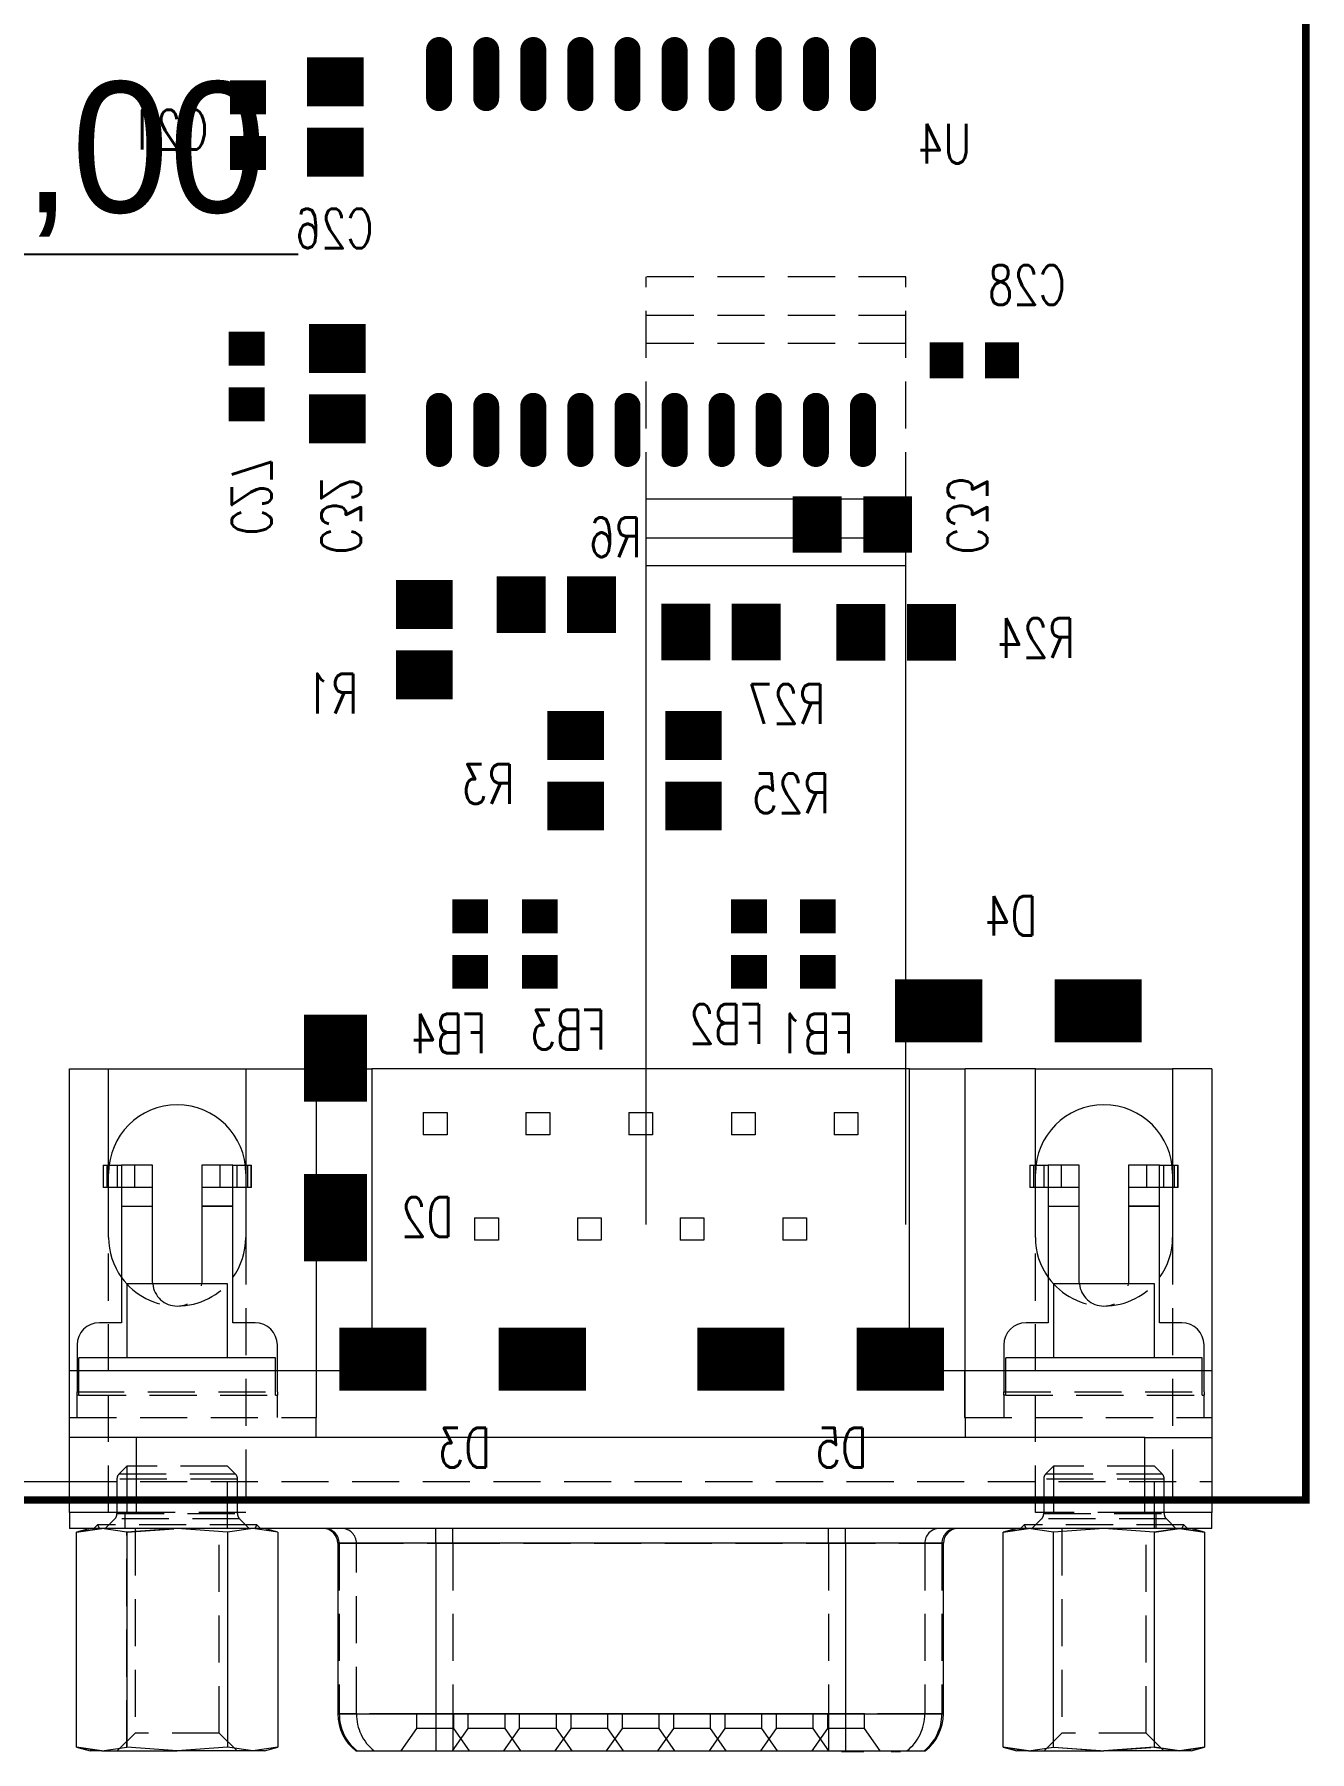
# Model space of a CAD drawing. Extents: x -0.1 to 68.7, y -6.8 to 80.8.
# Drawn here: x 34.3 to 68.69, y -6.78 to 39.55 of the extents above; entities that cross this region are included whole.
import ezdxf

# ---------------------------------------------------------------- set-up
doc = ezdxf.new("R2010")
doc.units = 0
doc.header["$MEASUREMENT"] = 0
doc.linetypes.add('HIDDEN', pattern=[1.905, 1.27, -0.635])
for name, color, linetype in [('BOARD_OUTLINE_00', 254, 'Continuous'), ('DRIL_NPLTE_THRU_04', 2, 'Continuous'), ('DRIL_PLTE_THRU_04', 2, 'Continuous'), ('PADS_BOT', 56, 'Continuous'), ('PADS_INNER', 56, 'Continuous'), ('PART_NAME_29', 5, 'Continuous')]:
    doc.layers.add(name, color=color, linetype=linetype)
doc.styles.add('W0$1524', font='simplex', dxfattribs={"width": 0.75})
doc.dimstyles.new('ISO-25', dxfattribs={"dimtxt": 2.5, "dimasz": 2.5, "dimexe": 1.25, "dimexo": 0.625, "dimtad": 1, "dimtxsty": 'Standard', "dimcen": 2.5, "dimadec": 0, "dimazin": 0, "dimtfac": 1, "dimtmove": 0, "dimatfit": 3, "dimfxl": 1, "dimarcsym": 0})

# ---------------------------------------------------------------- blocks, each defined once
blk = doc.blocks.new('SMOOTH_0$2032')
at = {"const_width": 0.1016}
blk.add_lwpolyline([(-0.0508, 0, 1), (0.0508, 0, 1)], format="xyb", close=True, dxfattribs=at)
blk = doc.blocks.new('BOARD_1')
at = {"layer": 'BOARD_OUTLINE_00', "const_width": 0.203}
blk.add_lwpolyline([(0, 0.008), (0, 66.044), (2.535, 68.579), (66.033, 68.579), (68.575, 66.037), (68.575, 0.008)], close=True, dxfattribs=at)
at = {"layer": 'BOARD_OUTLINE_00'}
blk.add_blockref('SMOOTH_0$2032', (68.575, 0.008), dxfattribs=at)
blk = doc.blocks.new('DRIL_HOLE_0')
blk.add_lwpolyline([(0, 0, 1), (0, 0, 1)], format="xyb", close=True)
blk = doc.blocks.new('PAD_0')
blk.add_lwpolyline([(0, 0, 1), (0, 0, 1)], format="xyb", close=True)
blk = doc.blocks.new('PAD_1')
at = {"const_width": 0.35}
blk.add_lwpolyline([(-0.65, -0.175), (0.65, -0.175, 1), (0.65, 0.175), (-0.65, 0.175, 1)], format="xyb", close=True, dxfattribs=at)
blk = doc.blocks.new('STK_BOT_10')
at = {"layer": 'DRIL_NPLTE_THRU_04'}
blk.add_blockref('DRIL_HOLE_0', (0, 0), dxfattribs=at)
at = {"layer": 'PADS_BOT', "rotation": 90}
blk.add_blockref('PAD_1', (0, 0), dxfattribs=at)
at = {"layer": 'PADS_INNER'}
blk.add_blockref('PAD_0', (0, 0), dxfattribs=at)
blk = doc.blocks.new('SYM_BOT_4')
for p in [(0, 9.6), (1.27, 9.6), (2.54, 9.6), (3.81, 9.6), (5.08, 9.6), (6.35, 9.6), (7.62, 9.6), (8.89, 9.6), (10.16, 9.6), (11.43, 9.6), (0, 0), (1.27, 0), (2.54, 0), (3.81, 0), (5.08, 0), (6.35, 0), (7.62, 0), (8.89, 0), (10.16, 0), (11.43, 0)]:
    blk.add_blockref('STK_BOT_10', p)
blk = doc.blocks.new('PART_BOT_7')
blk.add_blockref('SYM_BOT_4', (0, 0))
at = {"layer": 'PART_NAME_29', "style": 'W0$1524', "width": 0.75}
blk.add_text('U4', height=1.0668, rotation=180, dxfattribs=at).set_placement((14.351, 2.413))
blk = doc.blocks.new('PAD_2')
at = {"const_width": 0.9144}
blk.add_lwpolyline([(-0.4826, 0), (0.4826, 0)], dxfattribs=at)
blk = doc.blocks.new('STK_BOT_18')
at = {"layer": 'DRIL_NPLTE_THRU_04'}
blk.add_blockref('DRIL_HOLE_0', (0, 0), dxfattribs=at)
at = {"layer": 'PADS_BOT', "rotation": 90}
blk.add_blockref('PAD_2', (0, 0), dxfattribs=at)
at = {"layer": 'PADS_INNER'}
blk.add_blockref('PAD_0', (0, 0), dxfattribs=at)
blk = doc.blocks.new('STK_BOT_17')
at = {"layer": 'DRIL_NPLTE_THRU_04'}
blk.add_blockref('DRIL_HOLE_0', (0, 0), dxfattribs=at)
at = {"layer": 'PADS_BOT', "rotation": 90}
blk.add_blockref('PAD_2', (0, 0), dxfattribs=at)
at = {"layer": 'PADS_INNER'}
blk.add_blockref('PAD_0', (0, 0), dxfattribs=at)
blk = doc.blocks.new('SYM_BOT_8')
for name, p in [('STK_BOT_18', (-0.75, 0)), ('STK_BOT_17', (0.75, 0))]:
    blk.add_blockref(name, p)
blk = doc.blocks.new('PART_BOT_13')
blk.add_blockref('SYM_BOT_8', (0, 0))
at = {"layer": 'PART_NAME_29', "style": 'W0$1524', "width": 0.75}
blk.add_text('C21', height=1.0668, rotation=270, dxfattribs=at).set_placement((-0.655, -1.069))
blk = doc.blocks.new('PART_BOT_15')
blk.add_blockref('SYM_BOT_8', (0, 0))
at = {"layer": 'PART_NAME_29', "style": 'W0$1524', "width": 0.75}
blk.add_text('C27', height=1.0668, rotation=180, dxfattribs=at).set_placement((4.28498, 0.39878))
blk = doc.blocks.new('PART_BOT_16')
blk.add_blockref('SYM_BOT_8', (0, 0))
at = {"layer": 'PART_NAME_29', "style": 'W0$1524', "width": 0.75}
blk.add_text('C28', height=1.0668, rotation=180, dxfattribs=at).set_placement((2.459, -1.501))
blk = doc.blocks.new('PAD_4')
at = {"const_width": 1.321}
blk.add_lwpolyline([(-0.762, 0), (0.762, 0)], dxfattribs=at)
blk = doc.blocks.new('STK_BOT_13')
at = {"layer": 'DRIL_PLTE_THRU_04'}
blk.add_blockref('DRIL_HOLE_0', (0, 0), dxfattribs=at)
at = {"layer": 'PADS_BOT', "rotation": 90}
blk.add_blockref('PAD_4', (0, 0), dxfattribs=at)
at = {"layer": 'PADS_INNER'}
blk.add_blockref('PAD_0', (0, 0), dxfattribs=at)
blk = doc.blocks.new('SYM_BOT_9')
for p in [(-0.95, 0), (0.95, 0)]:
    blk.add_blockref('STK_BOT_13', p)
blk = doc.blocks.new('PART_BOT_45')
blk.add_blockref('SYM_BOT_9', (0, 0))
at = {"layer": 'PART_NAME_29', "style": 'W0$1524', "width": 0.75}
blk.add_text('C26', height=1.0668, rotation=270, dxfattribs=at).set_placement((-3.543, 1.021))
blk = doc.blocks.new('PART_BOT_47')
blk.add_blockref('SYM_BOT_9', (0, 0))
at = {"layer": 'PART_NAME_29', "style": 'W0$1524', "width": 0.75}
blk.add_text('C32', height=1.0668, rotation=180, dxfattribs=at).set_placement((4.59994, 0.4318))
blk = doc.blocks.new('PART_BOT_48')
blk.add_blockref('SYM_BOT_9', (0, 0))
at = {"layer": 'PART_NAME_29', "style": 'W0$1524', "width": 0.75}
blk.add_text('C33', height=1.0668, rotation=270, dxfattribs=at).set_placement((2.57048, 0.80264))
blk = doc.blocks.new('SYM_BOT_13')
for name, p in [('STK_BOT_18', (-0.75, 0)), ('STK_BOT_17', (0.75, 0))]:
    blk.add_blockref(name, p)
blk = doc.blocks.new('PART_BOT_53')
blk.add_blockref('SYM_BOT_13', (0, 0))
at = {"layer": 'PART_NAME_29', "style": 'W0$1524', "width": 0.75}
blk.add_text('FB1', height=1.0668, rotation=90, dxfattribs=at).set_placement((2.946, -0.965))
blk = doc.blocks.new('PART_BOT_54')
blk.add_blockref('SYM_BOT_13', (0, 0))
at = {"layer": 'PART_NAME_29', "style": 'W0$1524', "width": 0.75}
blk.add_text('FB2', height=1.0668, rotation=90, dxfattribs=at).set_placement((2.692, -0.406))
blk = doc.blocks.new('PART_BOT_55')
blk.add_blockref('SYM_BOT_13', (0, 0))
at = {"layer": 'PART_NAME_29', "style": 'W0$1524', "width": 0.75}
blk.add_text('FB3', height=1.0668, rotation=90, dxfattribs=at).set_placement((2.845, -1.778))
blk = doc.blocks.new('PART_BOT_56')
blk.add_blockref('SYM_BOT_13', (0, 0))
at = {"layer": 'PART_NAME_29', "style": 'W0$1524', "width": 0.75}
blk.add_text('FB4', height=1.0668, rotation=90, dxfattribs=at).set_placement((2.946, -0.432))
blk = doc.blocks.new('SYM_BOT_6')
for p in [(-0.95, 0), (0.95, 0)]:
    blk.add_blockref('STK_BOT_13', p)
blk = doc.blocks.new('PART_BOT_72')
blk.add_blockref('SYM_BOT_6', (0, 0))
at = {"layer": 'PART_NAME_29', "style": 'W0$1524', "width": 0.75}
blk.add_text('R27', height=1.0668, rotation=180, dxfattribs=at).set_placement((2.81178, 2.47396))
blk = doc.blocks.new('PART_BOT_73')
blk.add_blockref('SYM_BOT_6', (0, 0))
at = {"layer": 'PART_NAME_29', "style": 'W0$1524', "width": 0.75}
blk.add_text('R6', height=1.0668, dxfattribs=at).set_placement((-2.30124, 1.28524))
blk = doc.blocks.new('PART_BOT_77')
blk.add_blockref('SYM_BOT_6', (0, 0))
at = {"layer": 'PART_NAME_29', "style": 'W0$1524', "width": 0.75}
blk.add_text('R1', height=1.0668, rotation=270, dxfattribs=at).set_placement((-1.98882, -1.78562))
blk = doc.blocks.new('PART_BOT_81')
blk.add_blockref('SYM_BOT_6', (0, 0))
at = {"layer": 'PART_NAME_29', "style": 'W0$1524', "width": 0.75}
blk.add_text('R25', height=1.0668, rotation=90, dxfattribs=at).set_placement((1.143, -3.683))
blk = doc.blocks.new('PART_BOT_82')
blk.add_blockref('SYM_BOT_6', (0, 0))
at = {"layer": 'PART_NAME_29', "style": 'W0$1524', "width": 0.75}
blk.add_text('R3', height=1.0668, rotation=90, dxfattribs=at).set_placement((0.889, 1.651))
blk = doc.blocks.new('PART_BOT_83')
blk.add_blockref('SYM_BOT_6', (0, 0))
at = {"layer": 'PART_NAME_29', "style": 'W0$1524', "width": 0.75}
blk.add_text('R24', height=1.0668, dxfattribs=at).set_placement((-4.82092, -0.6858))
blk = doc.blocks.new('PAD_5')
at = {"const_width": 1.7}
blk.add_lwpolyline([(-1.175, 0), (1.175, 0)], dxfattribs=at)
blk = doc.blocks.new('STK_BOT_349')
at = {"layer": 'DRIL_NPLTE_THRU_04'}
blk.add_blockref('DRIL_HOLE_0', (0, 0), dxfattribs=at)
at = {"layer": 'PADS_BOT'}
blk.add_blockref('PAD_5', (0, 0), dxfattribs=at)
at = {"layer": 'PADS_INNER'}
blk.add_blockref('PAD_0', (0, 0), dxfattribs=at)
blk = doc.blocks.new('SYM_BOT_18')
for p in [(-2.15, 0), (2.15, 0)]:
    blk.add_blockref('STK_BOT_349', p)
blk = doc.blocks.new('PART_BOT_103')
blk.add_blockref('SYM_BOT_18', (0, 0))
at = {"layer": 'PART_NAME_29', "style": 'W0$1524', "width": 0.75}
blk.add_text('D2', height=1.0668, rotation=90, dxfattribs=at).set_placement((2.667, -3.175))
blk = doc.blocks.new('PART_BOT_104')
blk.add_blockref('SYM_BOT_18', (0, 0))
at = {"layer": 'PART_NAME_29', "style": 'W0$1524', "width": 0.75}
blk.add_text('D3', height=1.0668, dxfattribs=at).set_placement((-0.762, -2.921))
blk = doc.blocks.new('PART_BOT_105')
blk.add_blockref('SYM_BOT_18', (0, 0))
at = {"layer": 'PART_NAME_29', "style": 'W0$1524', "width": 0.75}
blk.add_text('D5', height=1.0668, dxfattribs=at).set_placement((-1.27, -2.921))
blk = doc.blocks.new('PART_BOT_106')
blk.add_blockref('SYM_BOT_18', (0, 0))
at = {"layer": 'PART_NAME_29', "style": 'W0$1524', "width": 0.75}
blk.add_text('D4', height=1.0668, dxfattribs=at).set_placement((-0.508, 2.032))
blk = doc.blocks.new('*D130')
at = {"color": 0, "lineweight": -2}
for p, q in [((146.717, 44.417), (148.307, 45.029)), ((148.307, 45.029), (166.33, 45.029)), ((143.217, 44.417), (146.717, 44.417))]:
    blk.add_line(p, q, dxfattribs=at)
at = {"layer": 'Defpoints', "color": 0}
for p in [(152.307, 45.029), (142.717, 44.417), (124.927, 11.417)]:
    blk.add_point(p, dxfattribs=at)
at = {"color": 0, "insert": (159.569, 47.587), "char_height": 3.5278, "attachment_point": 5}
blk.add_mtext('33,00', dxfattribs=at)
blk = doc.blocks.new('q')
at = {"color": 2, "linetype": 'Continuous', "lineweight": 15}
for p, q in [((193.507, 11.417), (193.507, 77.457)), ((182.717, 38.417), (175.717, 38.417)), ((175.717, 37.367), (175.717, 38.417)), ((182.717, 37.367), (182.717, 38.417)), ((182.717, 37.367), (175.717, 37.367)), ((175.717, 36.617), (175.717, 37.367)), ((182.717, 36.617), (182.717, 37.367)), ((175.717, 18.845), (175.717, 36.617)), ((182.717, 36.617), (175.717, 36.617)), ((182.717, 18.845), (182.717, 36.617)), ((160.167, 14.897), (160.167, 23.047)), ((160.167, 23.047), (161.222, 23.047)), ((161.222, 23.047), (164.922, 23.047)), ((161.222, 18.497), (161.222, 23.047)), ((164.922, 23.047), (166.817, 23.047)), ((164.922, 23.047), (164.922, 18.497)), ((166.817, 23.047), (166.817, 14.897)), ((166.817, 23.047), (168.317, 23.047)), ((182.817, 23.047), (168.317, 23.047)), ((168.317, 23.047), (168.317, 14.897)), ((182.817, 14.897), (182.817, 23.047)), ((182.817, 23.047), (184.317, 23.047)), ((186.212, 23.047), (184.317, 23.047)), ((184.317, 14.897), (184.317, 23.047)), ((186.212, 23.047), (189.912, 23.047)), ((186.212, 18.497), (186.212, 23.047)), ((190.967, 23.047), (189.912, 23.047)), ((189.912, 23.047), (189.912, 18.497)), ((190.967, 23.047), (190.967, 14.897)), ((162.407, 20.452), (161.572, 20.452)), ((161.572, 20.452), (161.572, 19.342)), ((162.407, 19.342), (162.407, 20.452)), ((163.737, 20.452), (163.737, 19.342)), ((164.572, 20.452), (163.737, 20.452)), ((164.572, 19.342), (164.572, 20.452)), ((186.562, 20.452), (186.562, 19.342)), ((187.397, 20.452), (186.562, 20.452)), ((187.397, 19.342), (187.397, 20.452)), ((189.562, 20.452), (188.727, 20.452)), ((188.727, 20.452), (188.727, 19.342)), ((189.562, 19.342), (189.562, 20.452)), ((161.572, 19.342), (161.572, 16.197)), ((161.572, 19.342), (162.407, 19.342)), ((162.407, 17.312), (162.407, 19.342)), ((163.737, 19.342), (163.737, 17.312)), ((164.572, 19.342), (163.737, 19.342)), ((164.572, 16.197), (164.572, 19.342)), ((186.562, 19.342), (186.562, 16.197)), ((186.562, 19.342), (187.397, 19.342)), ((187.397, 17.312), (187.397, 19.342)), ((188.727, 19.342), (188.727, 17.312)), ((189.562, 19.342), (188.727, 19.342)), ((189.562, 16.197), (189.562, 19.342)), ((164.432, 17.247), (161.712, 17.247)), ((161.712, 17.247), (161.712, 15.247)), ((162.41, 17.247), (162.407, 17.312)), ((163.737, 17.312), (163.733, 17.247)), ((164.432, 15.247), (164.432, 17.247)), ((189.422, 17.247), (186.702, 17.247)), ((186.702, 17.247), (186.702, 15.247)), ((187.4, 17.247), (187.397, 17.312)), ((188.727, 17.312), (188.723, 17.247)), ((189.422, 15.247), (189.422, 17.247)), ((161.572, 16.197), (160.972, 16.197)), ((165.172, 16.197), (164.572, 16.197)), ((186.562, 16.197), (185.962, 16.197)), ((190.162, 16.197), (189.562, 16.197)), ((160.372, 15.597), (160.372, 14.897)), ((165.772, 14.897), (165.772, 15.597)), ((185.362, 15.597), (185.362, 14.897)), ((190.762, 14.897), (190.762, 15.597)), ((168.317, 14.897), (160.167, 14.897)), ((160.167, 13.097), (160.167, 14.897)), ((165.722, 15.247), (160.422, 15.247)), ((160.422, 14.897), (160.422, 15.247)), ((165.722, 14.897), (165.722, 15.247)), ((190.967, 14.897), (182.817, 14.897)), ((190.712, 15.247), (185.412, 15.247)), ((185.412, 14.897), (185.412, 15.247)), ((190.712, 14.897), (190.712, 15.247)), ((190.967, 14.897), (190.967, 13.097)), ((160.167, 11.077), (160.167, 13.097)), ((161.967, 13.097), (160.167, 13.097)), ((189.167, 13.097), (161.967, 13.097)), ((161.967, 13.097), (161.967, 11.077)), ((189.167, 11.077), (189.167, 13.097)), ((189.167, 13.097), (190.967, 13.097)), ((190.967, 13.097), (190.967, 11.077)), ((157.947, 11.917), (160.167, 11.917)), ((190.967, 11.417), (193.507, 11.417)), ((161.667, 11.077), (160.167, 11.077)), ((160.167, 11.077), (160.167, 10.647)), ((161.967, 11.077), (161.667, 11.077)), ((161.667, 10.647), (161.667, 11.077)), ((189.467, 11.077), (189.167, 11.077)), ((190.967, 11.077), (189.467, 11.077)), ((189.467, 10.647), (189.467, 11.077)), ((190.967, 10.647), (190.967, 11.077)), ((161.667, 10.647), (160.167, 10.647)), ((161.037, 10.647), (160.358, 10.549)), ((160.722, 10.647), (160.358, 10.549)), ((160.358, 4.744), (160.358, 10.549)), ((161.715, 10.549), (161.037, 10.647)), ((189.467, 10.647), (161.667, 10.647)), ((163.072, 10.647), (161.715, 10.549)), ((161.715, 10.549), (161.715, 4.744)), ((164.428, 10.549), (163.072, 10.647)), ((165.107, 10.647), (164.428, 10.549)), ((164.428, 10.549), (164.428, 4.744)), ((165.785, 10.549), (165.107, 10.647)), ((165.785, 10.549), (165.422, 10.647)), ((165.785, 10.549), (165.785, 4.744)), ((170.042, 10.247), (167.402, 10.247)), ((167.402, 10.247), (167.402, 5.647)), ((170.042, 10.247), (170.042, 10.647)), ((181.092, 10.247), (170.042, 10.247)), ((170.042, 10.247), (170.042, 5.647)), ((181.092, 10.247), (181.092, 10.647)), ((181.092, 10.247), (181.092, 5.647)), ((183.732, 10.247), (181.092, 10.247)), ((183.732, 5.647), (183.732, 10.247)), ((185.712, 10.647), (185.348, 10.549)), ((186.027, 10.647), (185.348, 10.549)), ((185.348, 4.744), (185.348, 10.549)), ((186.705, 10.549), (186.027, 10.647)), ((188.062, 10.647), (186.705, 10.549)), ((186.705, 4.744), (186.705, 10.549)), ((189.418, 10.549), (188.062, 10.647)), ((190.097, 10.647), (189.418, 10.549)), ((189.418, 10.549), (189.418, 4.744)), ((190.967, 10.647), (189.467, 10.647)), ((190.775, 10.549), (190.097, 10.647)), ((190.775, 10.549), (190.412, 10.647)), ((190.775, 10.549), (190.775, 4.744)), ((167.402, 5.647), (170.042, 5.647)), ((170.042, 5.647), (181.092, 5.647)), ((170.042, 5.647), (170.042, 4.647)), ((181.092, 5.647), (183.732, 5.647)), ((181.092, 5.647), (181.092, 4.647)), ((161.037, 4.647), (160.358, 4.744)), ((160.358, 4.744), (160.722, 4.647)), ((161.037, 4.647), (160.722, 4.647)), ((161.037, 4.647), (161.715, 4.744)), ((161.037, 4.647), (163.072, 4.647)), ((163.072, 4.647), (161.715, 4.744)), ((164.428, 4.744), (163.072, 4.647)), ((165.107, 4.647), (163.072, 4.647)), ((165.107, 4.647), (164.428, 4.744)), ((165.785, 4.744), (165.107, 4.647)), ((165.422, 4.647), (165.107, 4.647)), ((165.422, 4.647), (165.785, 4.744)), ((167.889, 4.647), (170.042, 4.647)), ((170.042, 4.647), (181.092, 4.647)), ((180.987, 4.647), (180.987, 4.627)), ((181.004, 4.647), (181.004, 4.627)), ((181.037, 4.647), (181.037, 4.627)), ((181.087, 4.647), (181.087, 4.627)), ((181.092, 4.647), (183.245, 4.647)), ((181.17, 4.647), (181.17, 4.627)), ((181.254, 4.647), (181.254, 4.627)), ((181.32, 4.647), (181.32, 4.627)), ((181.404, 4.647), (181.404, 4.627)), ((181.487, 4.647), (181.487, 4.627)), ((181.537, 4.647), (181.537, 4.627)), ((181.554, 4.647), (181.554, 4.627)), ((181.587, 4.647), (181.587, 4.627)), ((182.323, 4.647), (182.323, 4.627)), ((182.448, 4.647), (182.448, 4.627)), ((182.573, 4.647), (182.573, 4.627)), ((185.348, 4.744), (185.712, 4.647)), ((186.027, 4.647), (185.348, 4.744)), ((186.027, 4.647), (185.712, 4.647)), ((186.027, 4.647), (186.705, 4.744)), ((186.027, 4.647), (188.062, 4.647)), ((186.705, 4.744), (188.062, 4.647)), ((189.418, 4.744), (188.062, 4.647)), ((190.097, 4.647), (188.062, 4.647)), ((190.097, 4.647), (189.418, 4.744)), ((190.775, 4.744), (190.097, 4.647)), ((190.412, 4.647), (190.097, 4.647)), ((190.412, 4.647), (190.775, 4.744)), ((180.987, 4.627), (181.004, 4.627)), ((181.004, 4.627), (181.037, 4.627)), ((181.037, 4.627), (181.087, 4.627)), ((181.087, 4.627), (181.17, 4.627)), ((181.17, 4.627), (181.254, 4.627)), ((181.254, 4.627), (181.32, 4.627)), ((181.32, 4.627), (181.404, 4.627)), ((181.404, 4.627), (181.487, 4.627)), ((181.487, 4.627), (181.537, 4.627)), ((181.537, 4.627), (181.554, 4.627)), ((181.554, 4.627), (181.587, 4.627)), ((182.323, 4.627), (182.448, 4.627)), ((182.448, 4.627), (182.573, 4.627))]:
    blk.add_line(p, q, dxfattribs=at)
at = {"color": 2, "linetype": 'HIDDEN', "lineweight": 0}
for p, q in [((182.717, 44.417), (175.717, 44.417)), ((175.717, 38.417), (175.717, 44.417)), ((182.717, 38.417), (182.717, 44.417)), ((182.717, 43.367), (175.717, 43.367)), ((182.717, 42.617), (175.717, 42.617)), ((169.707, 21.867), (170.347, 21.867)), ((169.707, 21.867), (169.707, 21.267)), ((170.347, 21.867), (170.347, 21.267)), ((172.477, 21.867), (173.117, 21.867)), ((172.477, 21.867), (172.477, 21.267)), ((173.117, 21.867), (173.117, 21.267)), ((175.247, 21.867), (175.887, 21.867)), ((175.247, 21.867), (175.247, 21.267)), ((175.887, 21.867), (175.887, 21.267)), ((178.017, 21.867), (178.657, 21.867)), ((178.017, 21.867), (178.017, 21.267)), ((178.657, 21.867), (178.657, 21.267)), ((180.787, 21.867), (181.427, 21.867)), ((180.787, 21.867), (180.787, 21.267)), ((181.427, 21.867), (181.427, 21.267)), ((170.347, 21.267), (169.707, 21.267)), ((173.117, 21.267), (172.477, 21.267)), ((175.887, 21.267), (175.247, 21.267)), ((178.657, 21.267), (178.017, 21.267)), ((181.427, 21.267), (180.787, 21.267)), ((161.072, 20.452), (161.181, 20.452)), ((161.072, 20.452), (161.072, 19.842)), ((161.086, 19.842), (161.086, 20.452)), ((161.181, 20.452), (161.463, 20.452)), ((161.181, 19.842), (161.181, 20.452)), ((161.463, 20.452), (161.572, 20.452)), ((161.463, 19.842), (161.463, 20.452)), ((161.925, 19.842), (161.925, 20.452)), ((164.218, 20.452), (164.218, 19.842)), ((164.572, 20.452), (164.681, 20.452)), ((164.681, 20.452), (164.681, 19.842)), ((164.681, 20.452), (164.963, 20.452)), ((164.963, 20.452), (165.072, 20.452)), ((164.963, 20.452), (164.963, 19.842)), ((165.057, 20.452), (165.057, 19.842)), ((165.072, 19.842), (165.072, 20.452)), ((186.062, 20.452), (186.171, 20.452)), ((186.062, 20.452), (186.062, 19.842)), ((186.076, 19.842), (186.076, 20.452)), ((186.171, 19.842), (186.171, 20.452)), ((186.171, 20.452), (186.453, 20.452)), ((186.453, 19.842), (186.453, 20.452)), ((186.453, 20.452), (186.562, 20.452)), ((186.915, 19.842), (186.915, 20.452)), ((189.208, 20.452), (189.208, 19.842)), ((189.562, 20.452), (189.671, 20.452)), ((189.671, 20.452), (189.671, 19.842)), ((189.671, 20.452), (189.953, 20.452)), ((189.953, 20.452), (189.953, 19.842)), ((189.953, 20.452), (190.062, 20.452)), ((190.047, 20.452), (190.047, 19.842)), ((190.062, 19.842), (190.062, 20.452)), ((161.181, 19.842), (161.072, 19.842)), ((161.463, 19.842), (161.181, 19.842)), ((161.572, 19.842), (161.463, 19.842)), ((162.407, 19.842), (161.572, 19.842)), ((164.572, 19.842), (163.737, 19.842)), ((164.681, 19.842), (164.572, 19.842)), ((164.963, 19.842), (164.681, 19.842)), ((165.072, 19.842), (164.963, 19.842)), ((186.171, 19.842), (186.062, 19.842)), ((186.453, 19.842), (186.171, 19.842)), ((186.562, 19.842), (186.453, 19.842)), ((187.397, 19.842), (186.562, 19.842)), ((189.562, 19.842), (188.727, 19.842)), ((189.671, 19.842), (189.562, 19.842)), ((189.953, 19.842), (189.671, 19.842)), ((190.062, 19.842), (189.953, 19.842)), ((161.572, 19.342), (162.407, 19.342)), ((163.737, 19.342), (164.572, 19.342)), ((171.092, 19.027), (171.732, 19.027)), ((171.092, 19.027), (171.092, 18.427)), ((171.732, 19.027), (171.732, 18.427)), ((173.862, 19.027), (174.502, 19.027)), ((173.862, 19.027), (173.862, 18.427)), ((174.502, 19.027), (174.502, 18.427)), ((176.632, 19.027), (177.272, 19.027)), ((176.632, 19.027), (176.632, 18.427)), ((177.272, 19.027), (177.272, 18.427)), ((179.402, 19.027), (179.402, 18.427)), ((179.402, 19.027), (180.042, 19.027)), ((180.042, 19.027), (180.042, 18.427)), ((186.562, 19.342), (187.397, 19.342)), ((188.727, 19.342), (189.562, 19.342)), ((161.222, 11.077), (161.222, 18.497)), ((164.922, 18.497), (164.922, 11.077)), ((171.732, 18.427), (171.092, 18.427)), ((174.502, 18.427), (173.862, 18.427)), ((177.272, 18.427), (176.632, 18.427)), ((180.042, 18.427), (179.402, 18.427)), ((186.212, 11.077), (186.212, 18.497)), ((189.912, 18.497), (189.912, 11.077)), ((160.372, 14.897), (160.372, 14.337)), ((160.422, 14.247), (160.422, 14.897)), ((165.722, 14.247), (165.722, 14.897)), ((165.772, 14.337), (165.772, 14.897)), ((166.817, 14.897), (166.817, 13.637)), ((166.829, 13.637), (166.829, 14.897)), ((184.305, 14.897), (184.305, 13.637)), ((184.317, 13.637), (184.317, 14.897)), ((185.362, 14.897), (185.362, 14.337)), ((185.412, 14.247), (185.412, 14.897)), ((190.712, 14.247), (190.712, 14.897)), ((190.762, 14.337), (190.762, 14.897)), ((160.372, 14.337), (165.772, 14.337)), ((160.372, 14.247), (160.372, 14.337)), ((160.372, 13.637), (160.372, 14.247)), ((160.422, 14.247), (160.372, 14.247)), ((160.422, 14.247), (165.722, 14.247)), ((165.722, 14.247), (165.772, 14.247)), ((165.772, 14.337), (165.772, 14.247)), ((165.772, 13.637), (165.772, 14.247)), ((185.362, 14.337), (190.762, 14.337)), ((185.362, 14.247), (185.362, 14.337)), ((185.362, 14.247), (185.362, 13.637)), ((185.412, 14.247), (185.362, 14.247)), ((185.412, 14.247), (190.712, 14.247)), ((190.712, 14.247), (190.762, 14.247)), ((190.762, 14.337), (190.762, 14.247)), ((190.762, 13.637), (190.762, 14.247)), ((160.167, 13.637), (166.829, 13.637)), ((166.817, 13.097), (166.817, 13.637)), ((184.305, 13.637), (190.967, 13.637)), ((184.317, 13.637), (184.317, 13.097)), ((161.712, 12.327), (161.505, 12.121)), ((161.505, 12.121), (164.638, 12.121)), ((164.432, 12.327), (161.712, 12.327)), ((161.712, 12.327), (161.712, 10.647)), ((164.638, 12.121), (164.432, 12.327)), ((164.432, 10.647), (164.432, 12.327)), ((186.702, 12.327), (186.495, 12.121)), ((186.495, 12.121), (189.628, 12.121)), ((189.422, 12.327), (186.702, 12.327)), ((186.702, 12.327), (186.702, 10.647)), ((189.422, 10.647), (189.422, 12.327)), ((189.628, 12.121), (189.422, 12.327)), ((160.167, 11.917), (190.967, 11.917)), ((164.697, 11.979), (161.447, 11.979)), ((161.447, 11.979), (161.447, 11.047)), ((164.697, 11.047), (164.697, 11.979)), ((189.687, 11.979), (186.437, 11.979)), ((186.437, 11.979), (186.437, 11.047)), ((189.687, 11.047), (189.687, 11.979)), ((160.922, 10.747), (160.822, 10.647)), ((165.222, 10.747), (160.922, 10.747)), ((160.922, 10.747), (160.972, 10.647)), ((161.388, 10.905), (161.13, 10.647)), ((164.753, 10.905), (161.391, 10.905)), ((161.447, 11.047), (164.697, 11.047)), ((161.667, 10.647), (161.667, 11.077)), ((164.922, 11.077), (161.967, 11.077)), ((165.014, 10.647), (164.755, 10.905)), ((165.172, 10.647), (165.222, 10.747)), ((165.322, 10.647), (165.222, 10.747)), ((185.912, 10.747), (185.812, 10.647)), ((190.212, 10.747), (185.912, 10.747)), ((185.912, 10.747), (185.962, 10.647)), ((186.378, 10.905), (186.12, 10.647)), ((189.167, 11.077), (186.212, 11.077)), ((189.743, 10.905), (186.381, 10.905)), ((186.437, 11.047), (189.687, 11.047)), ((189.467, 10.647), (189.467, 11.077)), ((190.004, 10.647), (189.745, 10.905)), ((190.162, 10.647), (190.212, 10.747)), ((190.312, 10.647), (190.212, 10.747)), ((160.358, 10.549), (161.037, 10.647)), ((161.715, 10.549), (163.072, 10.647)), ((161.715, 4.744), (161.715, 10.549)), ((161.937, 10.647), (161.937, 5.127)), ((164.207, 5.127), (164.207, 10.647)), ((165.785, 10.549), (165.107, 10.647)), ((167.402, 10.247), (167.442, 10.247)), ((167.442, 10.247), (167.442, 5.647)), ((167.442, 10.247), (167.904, 10.247)), ((167.904, 10.247), (170.504, 10.247)), ((167.904, 5.647), (167.904, 10.247)), ((170.504, 10.247), (170.504, 10.647)), ((170.504, 10.247), (180.63, 10.247)), ((170.504, 10.247), (170.504, 5.647)), ((180.63, 10.247), (180.63, 10.647)), ((180.63, 10.247), (180.63, 5.647)), ((180.63, 10.247), (183.23, 10.247)), ((183.23, 10.247), (183.23, 5.647)), ((183.23, 10.247), (183.692, 10.247)), ((183.692, 10.247), (183.692, 5.647)), ((183.692, 10.247), (183.732, 10.247)), ((185.348, 10.549), (186.027, 10.647)), ((186.927, 10.647), (186.927, 5.127)), ((189.197, 5.127), (189.197, 10.647)), ((189.418, 10.549), (190.097, 10.647)), ((190.097, 10.647), (190.775, 10.549)), ((167.442, 5.647), (167.402, 5.647)), ((167.904, 5.647), (167.442, 5.647)), ((169.527, 5.647), (167.904, 5.647)), ((170.527, 5.647), (169.527, 5.647)), ((169.527, 5.647), (169.527, 5.254)), ((170.504, 5.647), (170.504, 4.647)), ((170.912, 5.647), (170.527, 5.647)), ((170.527, 5.254), (170.527, 5.647)), ((171.912, 5.647), (170.912, 5.647)), ((170.912, 5.647), (170.912, 5.254)), ((172.297, 5.647), (171.912, 5.647)), ((171.912, 5.254), (171.912, 5.647)), ((173.297, 5.647), (172.297, 5.647)), ((172.297, 5.647), (172.297, 5.254)), ((173.682, 5.647), (173.297, 5.647)), ((173.297, 5.254), (173.297, 5.647)), ((174.682, 5.647), (173.682, 5.647)), ((173.682, 5.647), (173.682, 5.254)), ((175.067, 5.647), (174.682, 5.647)), ((174.682, 5.254), (174.682, 5.647)), ((176.067, 5.647), (175.067, 5.647)), ((175.067, 5.647), (175.067, 5.254)), ((176.067, 5.254), (176.067, 5.647)), ((176.452, 5.647), (176.067, 5.647)), ((177.452, 5.647), (176.452, 5.647)), ((176.452, 5.647), (176.452, 5.254)), ((177.837, 5.647), (177.452, 5.647)), ((177.452, 5.254), (177.452, 5.647)), ((178.837, 5.647), (177.837, 5.647)), ((177.837, 5.647), (177.837, 5.254)), ((179.222, 5.647), (178.837, 5.647)), ((178.837, 5.254), (178.837, 5.647)), ((180.222, 5.647), (179.222, 5.647)), ((179.222, 5.647), (179.222, 5.254)), ((180.607, 5.647), (180.222, 5.647)), ((180.222, 5.254), (180.222, 5.647)), ((181.607, 5.647), (180.607, 5.647)), ((180.607, 5.647), (180.607, 5.254)), ((180.63, 5.647), (180.63, 4.647)), ((183.23, 5.647), (181.607, 5.647)), ((181.607, 5.254), (181.607, 5.647)), ((183.692, 5.647), (183.23, 5.647)), ((183.732, 5.647), (183.692, 5.647)), ((161.937, 5.127), (161.457, 4.647)), ((164.207, 5.127), (161.937, 5.127)), ((164.687, 4.647), (164.207, 5.127)), ((169.527, 5.254), (169.102, 4.647)), ((170.027, 5.254), (169.527, 5.254)), ((170.527, 5.254), (170.027, 5.254)), ((170.912, 5.254), (170.487, 4.647)), ((170.952, 4.647), (170.527, 5.254)), ((171.412, 5.254), (170.912, 5.254)), ((171.912, 5.254), (171.412, 5.254)), ((172.297, 5.254), (171.872, 4.647)), ((172.337, 4.647), (171.912, 5.254)), ((172.797, 5.254), (172.297, 5.254)), ((173.297, 5.254), (172.797, 5.254)), ((173.682, 5.254), (173.257, 4.647)), ((173.722, 4.647), (173.297, 5.254)), ((174.182, 5.254), (173.682, 5.254)), ((174.682, 5.254), (174.182, 5.254)), ((175.067, 5.254), (174.642, 4.647)), ((175.107, 4.647), (174.682, 5.254)), ((175.567, 5.254), (175.067, 5.254)), ((176.067, 5.254), (175.567, 5.254)), ((176.452, 5.254), (176.027, 4.647)), ((176.492, 4.647), (176.067, 5.254)), ((176.952, 5.254), (176.452, 5.254)), ((177.452, 5.254), (176.952, 5.254)), ((177.837, 5.254), (177.412, 4.647)), ((177.877, 4.647), (177.452, 5.254)), ((178.337, 5.254), (177.837, 5.254)), ((178.837, 5.254), (178.337, 5.254)), ((179.222, 5.254), (178.797, 4.647)), ((179.262, 4.647), (178.837, 5.254)), ((179.722, 5.254), (179.222, 5.254)), ((180.222, 5.254), (179.722, 5.254)), ((180.607, 5.254), (180.182, 4.647)), ((180.647, 4.647), (180.222, 5.254)), ((181.107, 5.254), (180.607, 5.254)), ((181.607, 5.254), (181.107, 5.254)), ((182.032, 4.647), (181.607, 5.254)), ((186.927, 5.127), (186.447, 4.647)), ((189.197, 5.127), (186.927, 5.127)), ((189.677, 4.647), (189.197, 5.127)), ((160.358, 4.744), (161.037, 4.647)), ((181.07, 4.647), (181.07, 4.627)), ((181.104, 4.647), (181.104, 4.627)), ((181.137, 4.647), (181.137, 4.627)), ((181.187, 4.647), (181.187, 4.627)), ((181.237, 4.647), (181.237, 4.627)), ((181.337, 4.647), (181.337, 4.627)), ((181.354, 4.627), (181.354, 4.647)), ((181.387, 4.647), (181.387, 4.627)), ((181.42, 4.647), (181.42, 4.627)), ((181.437, 4.647), (181.437, 4.627)), ((181.454, 4.627), (181.454, 4.647)), ((181.47, 4.647), (181.47, 4.627)), ((181.504, 4.647), (181.504, 4.627)), ((185.348, 4.744), (186.027, 4.647)), ((186.027, 4.647), (186.705, 4.744)), ((186.705, 4.744), (188.062, 4.647)), ((188.062, 4.647), (189.418, 4.744)), ((189.418, 4.744), (190.097, 4.647)), ((190.097, 4.647), (190.775, 4.744))]:
    blk.add_line(p, q, dxfattribs=at)
at = {"color": 2, "linetype": 'Continuous', "lineweight": 15}
for centre, radius, start, end in [((163.072, 20.227), 1.85, 0, 180), ((188.062, 20.227), 1.85, 0, 180), ((163.072, 18.497), 1.85, 180, 215.8248), ((163.072, 18.497), 1.85, 324.1752, 0), ((188.062, 18.497), 1.85, 180, 215.8248), ((188.062, 18.497), 1.85, 324.1752, 0), ((160.972, 15.597), 0.6, 90, 180), ((165.172, 15.597), 0.6, 0, 90), ((185.962, 15.597), 0.6, 90, 180), ((190.162, 15.597), 0.6, 0, 90), ((167.002, 10.247), 0.4, 0, 90), ((184.132, 10.247), 0.4, 90, 180), ((168.672, 5.647), 1.27, 180, 231.9433), ((182.462, 5.647), 1.27, 308.0567, 0)]:
    blk.add_arc(centre, radius, start, end, dxfattribs=at)
at = {"color": 2, "linetype": 'HIDDEN', "lineweight": 0}
for centre, radius, start, end in [((163.072, 18.497), 1.85, 215.8248, 270), ((163.072, 17.312), 0.665, 185.6093, 354.3907), ((163.072, 18.497), 1.85, 270, 324.1752), ((188.062, 18.497), 1.85, 215.8248, 270), ((188.062, 17.312), 0.665, 185.6093, 354.3907), ((188.062, 18.497), 1.85, 270, 324.1752), ((161.647, 11.979), 0.2, 135, 180), ((164.497, 11.979), 0.2, 0, 45), ((186.637, 11.979), 0.2, 135, 180), ((189.487, 11.979), 0.2, 0, 45), ((161.247, 11.047), 0.2, 315, 0), ((164.897, 11.047), 0.2, 180, 225), ((186.237, 11.047), 0.2, 315, 0), ((189.887, 11.047), 0.2, 180, 225), ((167.045, 10.25), 0.397, 359.5647, 89.5583), ((167.507, 10.25), 0.397, 359.5648, 89.5583), ((183.627, 10.25), 0.397, 90.4416, 180.4354), ((184.089, 10.25), 0.397, 90.4416, 180.4356), ((168.719, 5.644), 1.277, 179.8898, 231.3661), ((169.181, 5.644), 1.277, 179.8898, 231.366), ((181.953, 5.644), 1.277, 308.6338, 0.1103), ((182.415, 5.644), 1.277, 308.634, 0.1101)]:
    blk.add_arc(centre, radius, start, end, dxfattribs=at)
at = {"color": 2}
dim = blk.add_ordinate_dim(feature_location=(142.717, 44.417), offset=(9.591, 0.612), dtype=0, origin=(124.927, 11.417), dimstyle='ISO-25', override={"dimtxt": 3.527778, "dimasz": 2, "dimexe": 0.5, "dimexo": 0.5, "dimgap": 0.5, "dimzin": 0, "dimadec": 2, "dimtzin": 0}, dxfattribs=at)
dim.commit()
dim.dimension.update_dxf_attribs({"geometry": '*D130', "text_midpoint": (159.569, 47.587)})

msp = doc.modelspace()

# ---------------------------------------------------------------- block references
at = {"linetype": 'Continuous'}
msp.add_blockref('q', (-124.922, -11.403), dxfattribs=at)
msp.add_blockref('BOARD_1', (0.011, 0.006))
at = {"xscale": -1}
for name, p, rotation in [('PART_BOT_7', (45.212, 38.481), 180), ('PART_BOT_45', (42.413, 37.325), 270), ('PART_BOT_13', (40.058, 37.104), 270), ('PART_BOT_16', (59.644, 30.757), 180), ('PART_BOT_15', (40.023, 30.32), 90), ('PART_BOT_47', (42.469, 30.127), 90), ('PART_BOT_48', (56.358, 26.33), 180), ('PART_BOT_77', (44.813, 23.223), 270), ('PART_BOT_72', (52.814, 23.429), 180), ('PART_BOT_82', (48.895, 19.685), 90), ('PART_BOT_81', (52.07, 19.685), 90), ('PART_BOT_56', (46.05, 15.011), 90), ('PART_BOT_55', (47.93, 15.011), 90), ('PART_BOT_54', (53.569, 15.011), 90), ('PART_BOT_53', (55.423, 15.011), 90), ('PART_BOT_103', (42.418, 9.779), 90)]:
    msp.add_blockref(name, p, dxfattribs=dict(at, rotation=rotation))
for name, p in [('PART_BOT_73', (48.372, 24.166)), ('PART_BOT_83', (57.536, 23.419)), ('PART_BOT_106', (60.833, 13.208)), ('PART_BOT_104', (45.847, 3.81)), ('PART_BOT_105', (55.499, 3.81))]:
    msp.add_blockref(name, p, dxfattribs=at)

doc.saveas('drawing.dxf')
